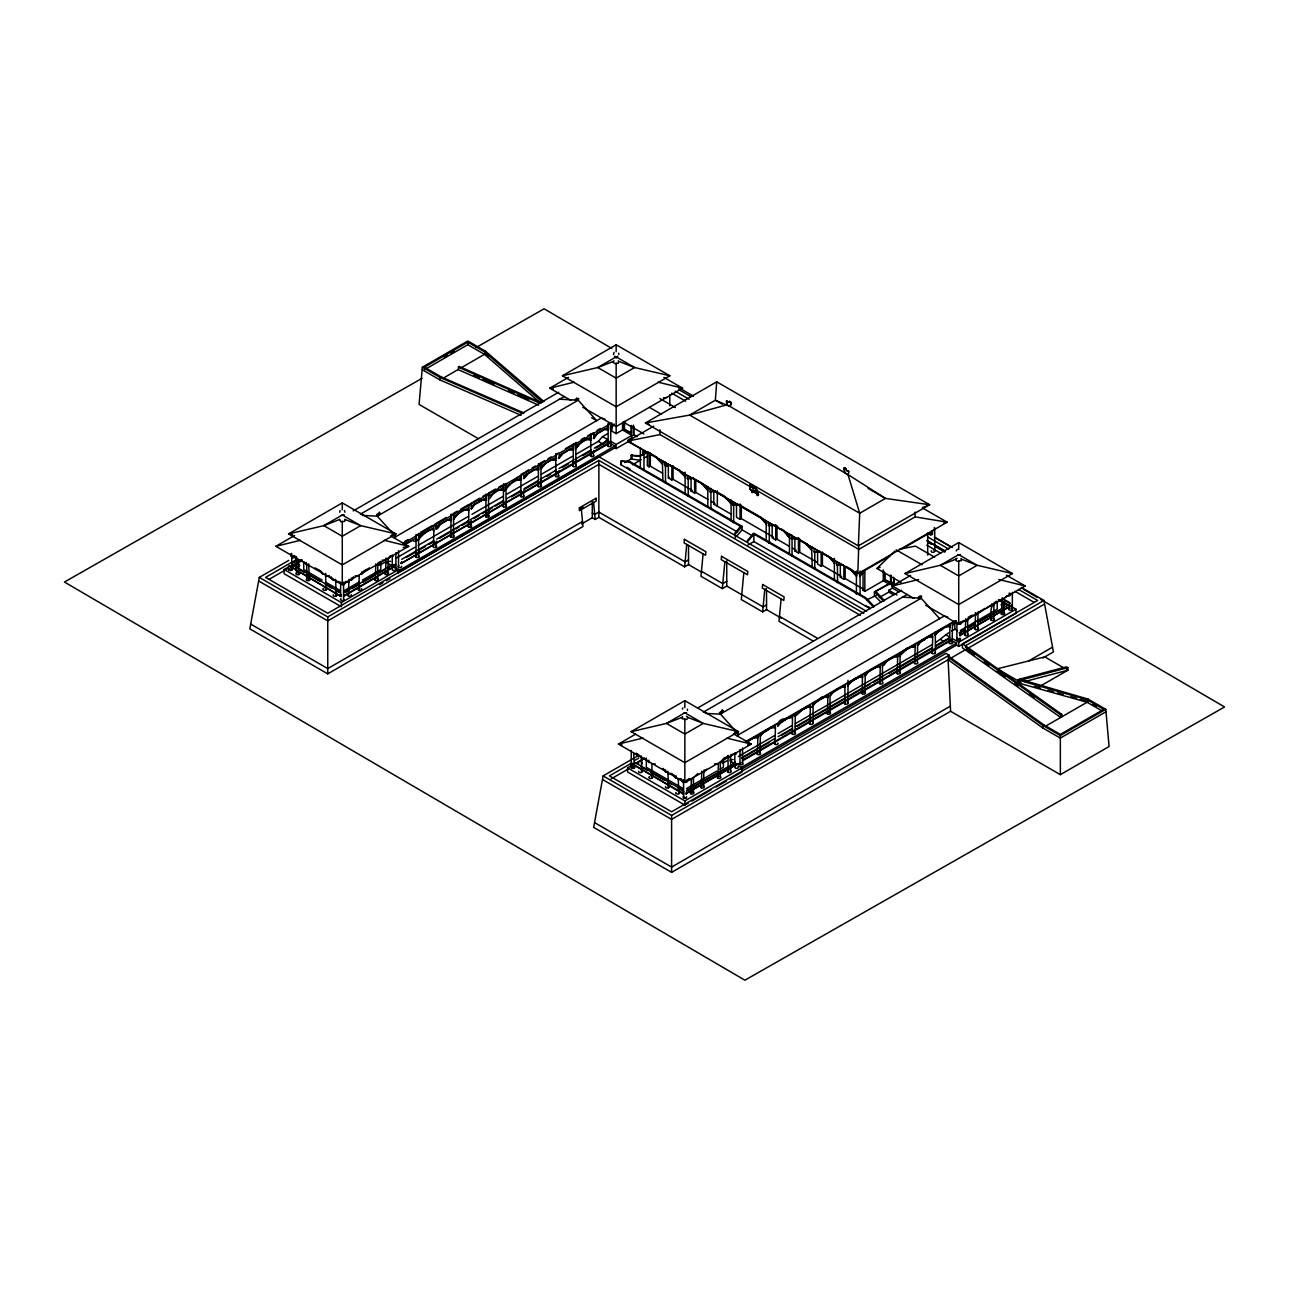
<?xml version="1.0" encoding="UTF-8"?>
<svg xmlns="http://www.w3.org/2000/svg" width="1289" height="1289" viewBox="0 0 1289 1289"><rect width="100%" height="100%" fill="white"/><g stroke="black" fill="none" stroke-linecap="round" stroke-linejoin="round"><path stroke-width="1.5" d="M848.661 471.178L848.114 471.194A1.982 1.144 60 0 1 845.89 469.148A1.708 0.983 60 0 0 844.198 467.939A1.708 0.983 60 0 0 844.005 469.776L845.342 473.16L847.904 474.642L849.032 471.967L848.194 471.178M575.474 399.848L576.441 398.253M344.969 519.209L344.501 521.449L340.731 521.658L339.603 519.209M618.382 360.775L618.382 363.321L614.611 363.53L613.226 362.241L613.951 360.775M686.409 716.33C689.325 716.829 687.021 720.841 684.846 719.085L682.155 718.779L682.638 716.668M960.933 558.556L961.417 560.651L958.726 560.973C956.567 562.713 954.247 558.701 957.179 558.201M653.7 426.16L627.936 441.031L857.813 573.75L858.796 544.586M858.361 545.892L859.715 513.248L848.001 474.594L885.43 498.408L929.627 504.74L858.361 545.892L645.451 422.969L716.716 381.818L929.627 504.74L922.376 507.624M757.723 494.573C757.868 491.302 758.415 496.797 757.207 493.719L752.889 491.899L753.485 490.916L757.868 493.413M757.497 495.492C757.561 491.415 756.498 497.441 758.528 494.734L755.902 487.484L749.811 484.632L749.747 485.647L756.111 488.467L752.099 487M716.716 381.818L715.363 400.218L689.647 415.074L645.451 422.969L649.076 424.274M581.597 523.946L592.296 517.775L595.212 519.451L598.869 517.34L684.636 566.854L686.747 544.441M703.101 553.883L700.99 576.296L722.323 588.622L726.738 586.076L742.255 595.035M722.323 588.622L724.869 561.73M743.834 572.687L741.304 599.578L762.637 611.888L766.536 609.633L781.263 618.14M762.637 611.888L764.764 589.476L766.536 588.686M781.118 598.918L778.991 621.33L813.295 641.132M543.99 401.588L485.486 351.204L467.778 340.989L422.357 367.22L419.054 404.424L478.283 438.614M749.811 484.632L755.902 487.484L755.032 488.08L755.596 492.253L757.433 493.961M751.358 484.857L754.065 492.237L752.067 492.43L752.373 491.109L749.94 488.998L750.005 485.099L751.455 484.986M377.306 514.295L377.323 516.212L395.852 536.627L392.468 534.677M719.488 712.865L719.568 712.608M339.652 512.249L340.151 510.476M722.791 710.884L721.534 713.462L722.839 710.626M288.784 560.377L259.298 577.391L249.824 628.855L327.76 673.857L582.982 526.508L581.387 509.574L580.066 508.994L583.127 507.222M637.894 755.837L603.139 775.897L593.649 827.377L671.601 872.363L950.589 711.286L1060.348 774.657L1109.072 746.524L1105.785 709.337L1088.077 699.105L1019.583 679.158L1018.036 679.947L1018.036 682.493L1019.663 683.347L1087.046 702.247L1102.063 710.916M868.077 488.386L885.43 498.408L859.715 513.248L689.647 415.074L727.077 404.794L726.819 400.831M378.612 513.054L379.369 512.12M722.291 710.11L721.421 711.383M578.745 398.365L578.181 400.218L377.258 516.18L362.402 515.374M614.789 356.344L616.416 357.746L617.544 356.344M659.549 459.947L656.6 457.853L662.417 464.249L662.627 460.898M766.278 521.094L709.997 488.692L710.223 491.834L715.878 491.254L712.575 491.383M766.278 524.124L761.09 518.178L766.746 523.656M781.311 529.038L784.518 530.891L783.809 531.294L788.981 537.32L785.758 532.357M809.718 546.955L806.543 544.425L811.699 550.435L811.893 547.084M856.46 573.251L836.561 561.746L836.77 564.904L843.087 564.695L836.674 564.775M856.46 576.28L851.288 570.254L856.943 575.732M752.067 492.43L752.293 490.98L749.94 488.998M614.74 356.409L615.916 357.746L617.592 356.409M376.581 514.746L377.323 516.212L379.852 512.893M705.325 713.365L720.197 714.17L921.136 598.225L921.667 596.485M489.063 493.091L487.709 493.993M614.031 352.364L613.532 354.604M682.348 709.095L682.928 707.887M956.229 550.967L957.324 549.243M379.884 513.231L378.483 515.407M918.735 596.855L918.477 598.128L919.863 598.966M919.879 596.694L921.345 596.114M296.518 558.572L294.134 555.704M303.705 561.746L306.798 564.501L306.798 578.922M340.715 582.064L340.473 595.051M662.433 464.185L662.917 479.637M685.345 474.014L628.21 441.66L616.158 448.62L614.821 447.847L397.721 573.202L397.721 571.333L614.821 445.994L614.821 447.847M685.345 477.043L679.335 470.984L685.635 476.833M811.716 550.371L812.183 565.823M667.879 771.193L667.879 773.593L671.843 773.497L675.855 778.202L675.968 775.624M834.628 560.199L768.389 522.399L768.598 525.558L774.915 525.348L778.105 527.201M834.628 563.229L829.262 557.541M722.307 404.23L715.363 400.218L729.574 406.325L731.105 404.375A1.708 0.983 60 0 0 730.895 402.297A1.708 0.983 60 0 0 729.203 401.556A1.982 1.144 60 0 1 726.98 401.04L726.787 401.153A1.982 1.144 60 0 0 729.01 401.669A1.708 0.983 60 0 1 730.702 402.41A1.708 0.983 60 0 1 730.911 404.488M731.105 404.375L729.574 406.325M721.228 711.721L720.019 712.221M861.825 572.896L864.838 570.431L864.838 591.377L863.05 590.346L863.05 571.108M860.198 576.135L864.838 570.431M613.58 425.241L611.002 428.319L610.712 425.692L610.712 444.85M740.531 526.379L734.633 533.501L735.423 537.69M735.423 533.968L742.093 526.379L742.093 529.876L736.535 536.385M753.098 533.63L865.096 598.289L873.491 606.99L874.264 606.539L865.886 597.838L753.888 533.179L747.201 540.768L747.991 541.219L753.888 534.081L753.888 541.557L870.123 608.666M348.981 579.341L348.981 581.758L345.935 581.403L343.567 584.255L343.567 598.676A1.821 1.047 0 0 1 343.567 600.158A1.821 1.047 0 0 1 341.005 600.158A1.821 1.047 0 0 1 341.005 598.676M344.099 584.562L346.483 581.71L348.981 581.758M350.882 580.034L353.444 576.94M353.992 577.246L351.285 580.421L351.285 578.004M361.194 574.072L363.772 570.979M365.593 569.754L361.613 574.459L361.742 571.978M380.352 561.408L377.774 564.501L377.774 578.922M378.322 564.808L380.883 561.73M388.053 572.993L388.053 558.572L390.422 555.72M388.343 558.782L390.954 556.026L393.338 556.139M422.47 534.371C408.033 552.61 428.802 524.027 433.845 530.601C434.232 527.942 432.508 524.236 436.085 523.898M436.085 528.925C446.767 514.053 432.669 539.978 436.375 523.189L446.365 517.405M457.402 514.214C446.88 528.281 459.947 508.849 464.668 510.009L468.922 510.363L468.922 504.386L460.544 509.236M471.387 508.929L474.948 504.08L486.34 497.892L471.387 506.529M471.097 508.704L474.948 504.08M509.864 483.907C492.14 506.061 521.239 469.019 521.288 477.703L506.013 486.13L506.013 500.567A1.821 1.047 0 0 1 506.303 501.84L505.642 503.097A1.821 1.047 0 0 1 503.822 503.097M523.479 478.461L527.684 474.03L523.833 478.654M540.977 468.358L545.166 463.927L541.316 468.568M558.379 458.32L562.568 453.873L558.717 458.513M579.696 443.593C569.222 457.627 582.193 438.292 586.93 439.42L591.168 439.775M593.359 438.115L597.21 433.491L602.881 430.22M686.086 782.052L688.487 779.184L691.548 779.523L688.487 779.184M686.376 782.262L689.019 779.491M693.45 792.236L693.45 777.815L697.832 773.481M703.762 786.274L703.762 771.853L706.871 769.082M722.92 759.189L720.342 762.282L720.342 776.703M720.873 762.589L724.74 757.964L728.591 755.741L728.72 758.061L724.192 757.658M733.522 753.807L735.906 753.92L733.522 753.807L730.621 756.353L730.621 770.774M960.547 624.214L963.092 621.169L965.767 621.217L965.767 618.801M970.23 616.4L967.668 619.493L967.668 633.914M968.2 619.8L972.051 615.175L968.2 617.399M981.042 610.777L977.948 613.564L977.948 627.985M996.445 601.27L993.883 604.364L993.883 618.784M993.062 618.511A1.821 1.047 0 0 1 994.173 620.057A1.821 1.047 0 0 1 991.322 620.267C990.79 611.727 989.404 605.83 996.993 601.576M1004.163 612.855L1004.195 598.305L1007.241 595.679L1009.899 595.727L1009.899 593.311M952.555 625.374L956.341 620.863M761.364 734.537L763.974 731.475L771.064 727.383L775.414 727.641L774.963 725.143M760.446 736.277C760.365 732.797 777.638 724.499 761.445 733.876M777.525 725.965C780.199 720.438 795.474 714.46 777.251 724.74M777.912 726.19L781.827 721.614M796.441 713.671C814.986 698.799 786.967 724.595 797.617 712.833M816.469 701.168C803.16 717.731 821.818 693.611 823.542 697.091L827.892 697.333L827.892 695.029L827.441 713.993M831.324 694.143L833.935 691.097L841.008 687.005L845.358 687.263L844.907 684.765M851.385 681.011C842.474 693.546 850.514 679.029 857.056 677.74M868.85 670.924L865.257 675.774L868.85 670.924L875.956 666.832L880.306 667.074L880.306 664.753L879.855 683.734A1.821 1.047 0 0 0 882.433 683.734A1.821 1.047 0 0 0 882.433 682.252L882.433 663.094C881.531 672.665 892.069 651.702 882.433 665.414M904.137 651.009C887.299 667.718 923.069 634.736 899.561 654.135M918.719 643.066L925.373 639.231L921.587 640.891L917.623 645.531L921.216 640.697L928.354 636.573L932.688 636.83L932.237 634.333M934.815 635.171L938.73 630.579L943.967 627.566M935.202 635.38L938.73 630.579M575.812 454.373L598.305 441.386L602.575 436.6L607.248 433.894M935.588 642.647L948.623 632.786M921.087 596.404L919.395 596.259M471.565 503.306L469.808 504.208M576.312 442.836L574.088 443.851M901.156 582.467L876.907 568.465L894.888 551.08M755.128 488.177L755.902 487.484L756.111 488.467M376.807 514.408L378.048 514.005M335.591 581.758L338.653 581.42L341.005 584.255L338.105 581.726L335.591 581.758L335.591 579.341M433.877 541.654L433.877 540.784M418.232 550.87A1.821 1.047 0 0 1 418.893 552.304L418.232 552.691A1.821 1.047 0 0 1 415.751 551.257L401.717 559.313M419.086 552.369A1.821 1.047 0 0 1 418.893 553.174L418.232 553.561A1.821 1.047 0 0 1 416.411 553.561M436.359 541.171A1.821 1.047 0 0 1 436.359 542.218L435.698 542.605A1.821 1.047 0 0 1 433.217 541.171M433.217 543.088A1.821 1.047 0 0 0 435.698 543.475L436.359 543.088A1.821 1.047 0 0 0 436.359 542.041M468.068 522.609A1.821 1.047 0 0 1 468.245 521.819L468.535 520.74L452.568 529.94M453.164 530.697A1.821 1.047 0 0 1 453.841 532.131L453.164 532.518A1.821 1.047 0 0 1 450.683 531.084M468.245 521.819L462.155 525.284M453.841 532.131L453.164 533.388A1.821 1.047 0 0 1 450.683 531.954M486.34 511.379L485.663 510.895A1.821 1.047 0 0 0 488.144 512.329L488.821 511.942A1.821 1.047 0 0 0 487.709 510.396M471.097 520.74A1.821 1.047 0 0 1 471.387 521.997L470.727 522.383A1.821 1.047 0 0 1 468.245 520.949M468.535 523.076A1.821 1.047 0 0 0 470.727 523.253L471.387 521.997M502.919 502.178A1.821 1.047 0 0 1 503.161 501.663L503.451 500.567L487.548 509.751M503.161 501.663L495.492 506.029M489.063 512.281A1.821 1.047 0 0 1 488.821 512.796L488.144 513.183A1.821 1.047 0 0 1 485.953 513.022M520.627 490.706L520.627 491.576L520.627 490.706A1.821 1.047 0 0 0 523.108 492.14L523.769 491.754A1.821 1.047 0 0 0 523.769 490.706M506.303 501.84L505.642 502.227A1.821 1.047 0 0 1 503.161 500.793M520.917 492.833A1.821 1.047 0 0 0 523.108 493.01L523.769 492.624A1.821 1.047 0 0 0 523.769 491.576M555.527 471.42L556.187 470.179L555.817 471.21M540.607 480.217A1.821 1.047 0 0 1 541.267 481.651A1.821 1.047 0 0 1 541.267 482.521L540.607 482.908A1.821 1.047 0 0 1 537.932 482.263M558.846 470.807A1.821 1.047 0 0 1 558.669 471.613L558.008 472A1.821 1.047 0 0 1 555.527 470.566M556.187 472.854A1.821 1.047 0 0 0 558.008 472.854L558.669 472.467A1.821 1.047 0 0 0 558.846 471.677M590.265 451.746A1.821 1.047 0 0 1 590.507 451.231L591.168 449.974M575.474 460.092A1.821 1.047 0 0 1 576.135 461.526L575.474 461.913A1.821 1.047 0 0 1 572.993 460.479M576.135 461.526L575.474 462.767A1.821 1.047 0 0 1 574.088 462.88M593.649 450.36A1.821 1.047 0 0 1 593.649 451.408L592.988 451.794A1.821 1.047 0 0 1 590.507 450.36M591.168 452.665A1.821 1.047 0 0 0 592.988 452.665L593.649 452.278A1.821 1.047 0 0 0 593.649 451.231M708.354 486.92L687.279 475.56L687.488 478.718L693.144 478.138L702.763 483.697L702.054 484.1L707.87 490.481L705.002 486.195M789.464 533.743L788.981 537.32M683.621 782.052L681.204 779.184L678.159 779.523L681.204 779.184M757.304 495.459L758.528 494.734M453.841 513.618L451.794 514.456M506.013 483.52L506.013 488.547M558.669 453.1L556.203 454.002L556.203 459.964L551.95 459.625L546.246 462.912M721.969 710.142L722.968 710.706M542.653 402.361L484.471 351.8L467.778 342.165L424.387 367.22L441.08 376.839L523.946 412.947M444.222 357.134L447.589 355.184M450.957 353.25L454.324 351.301M424.387 369.766L467.778 344.711L484.471 354.346L539.672 402.313M441.08 376.839L440.048 377.435L422.357 367.22M442.772 378.418L458.094 369.572L459.11 366.43L541.444 402.845M485.486 351.204L484.471 354.346M460.801 368.01L485.486 353.75L488.483 356.344M342.278 502.887L288.575 533.904L342.278 564.904L395.981 533.904L342.278 502.887L342.278 509.816M562.455 375.776L616.158 344.775L669.861 375.776L616.158 406.776L562.455 375.776L597.742 367.526L613.21 361.484M390.519 535.805L408.71 546.31L342.278 584.658L275.862 546.31L294.601 535.483M568.481 377.371L549.742 388.182L570.946 400.428M340.618 515.971L323.861 525.638L288.575 533.904L292.474 534.613M353.17 510.911L558.733 392.227M360.421 514.166L564.195 396.529M291.056 556.042L291.056 553.626M292.265 558.363L295.729 556.365M296.857 559.345L265.582 577.391L327.76 613.29L598.869 456.773L866.611 611.357M292.7 562.423L297.872 559.442M292.7 563.116L297.872 560.135M302.432 560.216L298.42 560.296L299.08 574.475M398.591 572.3L398.591 569.512L341.343 602.559L341.343 606.748L284.112 573.702L284.112 569.512L289.316 566.516A1.756 1.015 0 0 0 292.184 565.565M296.373 567.788L292.974 565.146L301.69 560.119M269.063 579.341L288.172 568.32M292.974 565.839L301.69 560.812M291.733 553.4L291.733 570.237L289.252 568.803A1.756 1.015 0 0 0 289.139 570.173L291.733 568.803M309.36 580.421L308.699 563.809M325.585 573.331L325.956 589.991M393.902 537.755L601.351 417.974L604.863 419.102M404.73 541.444L408.081 539.527M420.568 532.309L432.234 525.574M457.192 511.169L453.841 513.103L453.841 519.064M473.063 502.001L479.701 498.166M483.021 496.249L486.356 494.332L486.356 500.293L482.102 499.955L485.953 500.132M495.492 489.047L488.821 492.897C486.855 508.656 493.655 487.306 499.584 489.852L503.822 490.191L499.584 489.852M498.827 487.129L502.162 485.196M525.445 471.758L528.78 469.824M532.115 467.907L535.467 465.974M541.267 468.584L541.267 462.622L544.586 460.705M547.906 458.787L551.225 456.87M565.339 448.717L572.01 444.882M581.162 439.597L584.497 437.664M587.832 435.73L591.603 433.732M596.968 430.462L600.271 428.56M335.72 581.822L336.252 595.937M402.845 543.604L611.888 422.905M420.182 535.016L423.517 533.082M478.461 501.373L481.78 499.439M410.74 541.154L404.939 544.49L416.041 538.093M437.358 525.783L447.122 520.144L451.376 520.498L451.376 514.52M523.479 476.06L534.548 469.663L538.802 470.018L538.802 464.056M559.668 455.162L569.416 449.539L573.669 449.877L573.669 443.915M436.375 526.75L450.973 517.92M523.833 476.253L538.399 467.44M558.717 456.097L573.283 447.299M593.649 435.94L608.15 427.175M611.018 425.918L614.305 424.017M355.265 575.716L359.293 575.796L358.632 589.991M386.023 557.96L385.492 574.475A1.821 1.047 0 0 0 388.343 574.266A1.821 1.047 0 0 0 387.248 572.719M366.318 569.69L369.476 567.869M412.528 540.51C420.053 544.216 413.543 535.144 417.797 534.355M471.387 508.929L471.387 502.968M586.93 439.42L591.184 439.775L591.184 433.797M375.872 563.809L375.212 580.421A1.821 1.047 0 0 0 378.064 580.195A1.821 1.047 0 0 0 376.968 578.664M379.546 565.372L385.475 561.94M395.804 558.298L414.849 547.309M418.297 545.311L468.503 516.325M471.967 514.327L503.113 496.346M506.577 494.348L537.739 476.366M541.203 474.352L572.348 456.37M343.954 590.797L359.035 582.096M362.386 580.163L380.819 569.512L380.819 562.101M611.937 425.579L611.937 431.203L616.158 433.636L622.523 429.962L631.884 435.36L631.884 437.696L628.21 439.807L628.21 441.66M624.118 421.6L624.118 429.285L631.578 433.12L631.578 425.434M344.034 592.553L392.791 564.405M417.62 550.129L433.507 540.961M436.681 539.124L450.973 530.875M470.276 519.725L485.953 510.67M506.625 498.746L520.917 490.497M524.091 488.66L538.399 480.394M540.139 479.379L555.817 470.34M558.991 468.503L573.283 460.254M574.878 459.335L590.797 450.151M594.261 448.137L608.15 440.129A1.821 1.047 0 0 0 608.15 441.611A1.821 1.047 0 0 0 610.712 441.611L401.088 563.502L610.712 442.481A1.821 1.047 0 0 1 607.86 442.256M345.774 592.247L349.255 590.233M352.735 588.219L359.695 584.207M363.192 582.193L373.633 576.151M378.869 573.138L384.09 570.125M387.57 568.111L392.791 565.098M406.486 557.412L414.446 552.82M419.215 550.065L425.563 546.407M428.738 544.57L431.928 542.733M439.855 538.158L450.973 531.729M455.758 528.973L458.948 527.12M473.756 518.581L478.992 515.568M482.473 513.554L485.953 511.54M489.143 509.703L492.317 507.866M511.395 496.861L519.322 492.269M524.091 489.514L536.82 482.167M547.116 476.237L550.596 474.223M562.165 467.536L568.513 463.879M582.837 455.613L590.797 451.005M596.001 448.008L606.41 441.998M343.567 595.002A1.821 1.047 0 0 1 343.567 596.485L395.369 565.887L343.567 595.792A1.821 1.047 0 0 0 343.567 594.31M624.118 429.285L631.578 433.12M610.293 441.064L616.158 444.447L631.884 435.36M633.479 425.096L633.479 434.699L637.265 436.407M379.514 584.707L382.978 582.709M386.458 580.711L389.923 578.697M259.298 577.391L327.76 616.915L598.869 460.399L863.791 613.338M737.05 531.825L620.927 464.781L620.927 461.172L630.112 461.72L742.093 526.379M640.198 460.302L631.03 458.965L631.03 455.355L640.44 455.758M847.904 474.642L727.077 404.794L726.255 401.072M620.927 464.781L621.717 460.721M624.827 462.542L631.948 458.433L631.948 454.824M642.744 452.874L648.399 452.294L642.744 452.874L643.066 449.603M620.927 461.172L630.112 461.72M631.03 455.355L639.425 456.338L646.933 452.004M647.094 452.81L639.425 456.338M632.448 464.781L641.213 459.722M644.468 457.837L647.706 455.968M629.322 469.631L630.112 469.18L626.744 467.246M647.384 452.503L647.384 465.828L649.157 466.86L650.333 466.167L662.53 473.224M664.77 465.603L670.425 465.023L669.716 465.426C666.59 467.504 661.966 464.588 665.478 462.171L665.478 483.101M582.515 521.513L327.76 668.588L250.759 624.134M668.33 464.459L668.33 477.929L669.507 477.252M668.33 477.929L671.875 479.975L673.051 479.299L692.225 490.368L691.049 491.045L691.049 477.575M687.488 478.718L693.144 478.138M691.049 491.045L694.61 493.091L695.786 492.414L707.983 499.455M710.223 491.834L710.932 491.431L710.932 509.348A1.821 1.047 0 0 0 710.932 507.866M731.089 520.982L731.089 503.064L724.772 497.216L732.942 504.966L737.888 504.789M713.784 490.69L713.784 504.16L714.96 503.483L711.464 501.469M730.38 500.454L731.089 500.035L730.38 503.483M732.942 504.966L733.65 504.547L733.65 522.464M736.502 503.806L736.502 517.276L740.047 519.338L741.32 518.597L773.432 537.142M844.005 469.776L844.198 469.663A1.708 0.983 60 0 1 844.392 467.826A1.708 0.983 60 0 1 846.083 469.035A1.982 1.144 60 0 0 848.307 471.081L848.114 471.194M688.535 559.877L685.104 561.859L598.869 512.071L594.728 514.456L592.296 513.038M684.636 566.854L688.535 564.598L701.619 572.155M768.389 525.429L769.307 525.139L769.307 543.056M747.991 544.957L753.888 541.557M772.159 524.397L772.159 537.867L775.704 539.914L776.977 539.189L789.174 546.23M788.755 537.191L789.464 536.772L789.464 552.691M792.042 554.689A1.821 1.047 0 0 1 792.042 556.171L792.042 535.225L791.22 535.499L791.333 538.673L797.633 538.464L807.236 544.006M797.633 538.464L791.333 538.673M726.738 581.339L722.791 583.611L701.458 571.301M794.894 537.529L794.894 550.983L796.151 550.258L792.671 548.244M794.894 550.983L798.439 553.045L799.696 552.304L817.129 562.375M814.052 551.789L820.352 551.579L814.052 551.789L814.374 548.518M817.613 550.645L817.613 564.115L821.157 566.161L822.414 565.436L841.604 576.505L840.331 577.23L840.331 563.76M834.209 563.422L834.918 563.019L829.971 557.138L821.963 552.514M857.813 573.75L947.141 522.19L915.109 516.873L858.796 549.372L755.902 489.965M766.536 604.912L763.12 606.893L741.771 594.567M836.77 564.904L837.479 564.501L837.479 582.402M840.331 577.23L843.876 579.277L845.149 578.552L864.323 589.621L863.05 590.346M860.005 576.247L860.005 573.234L889.764 556.042M902.671 548.582L932.527 531.358L932.318 534.5L927.693 534.145L927.693 555.076M884.431 571.897L884.431 579.583L891.07 582.821L891.07 575.136M864.838 591.377L883.271 580.727L889.974 584.594M631.143 731.669L684.846 700.668L738.549 731.669L684.846 762.685L631.143 731.669L666.429 723.419L681.897 717.377M905.023 573.557L958.726 542.556L1012.429 573.557L958.726 604.557L905.023 573.557L940.309 565.291L955.761 559.249M880.79 601.947L874.409 595.518L874.409 592.005L891.65 582.048L892.439 588.122L899.045 591.925M884.431 579.583L891.07 582.821M874.409 592.005L892.439 582.499M866.643 599.997L876.198 595.389M635.461 734.247L618.43 744.091L684.846 782.423L751.278 744.091L733.441 733.795M910.582 575.426L892.31 585.963L918.654 579.518M879.34 597.532L888.766 592.086L888.766 590.233L892.439 588.122M865.096 605.749L869.237 607.248M683.17 713.752L666.429 723.419L684.846 734.053L703.278 723.419L738.549 731.669L734.666 732.394M957.05 555.623L940.309 565.291L958.726 575.941L977.159 565.291L1012.429 573.557M697.832 707.887L901.656 590.217M703.343 712.156L907.118 594.519M633.06 767.293L634.333 768.035L633.672 753.839L636.702 753.501L639.086 756.353M633.801 753.92L636.702 753.501M635.219 760.188L638.683 758.19M632.013 762.862L609.423 775.897L671.601 811.796L945.981 653.378L949.123 655.199L949.123 659.146L671.601 819.385L603.123 779.861M641.116 758.141L640.987 755.66M688.326 803.063L684.846 805.061L627.614 772.014L627.614 767.841L632.818 764.828M644.339 758.593L635.622 763.62L644.339 757.9M611.163 778.862L628.533 768.824M632.142 766.391A1.821 1.047 0 0 0 631.771 768.035L634.333 766.552M651.944 763.781L651.944 778.202M662.514 768.695L665.978 771.885L663.045 768.373M668.008 773.674L668.556 787.788M736.825 735.745L944.289 615.965L947.786 617.093M675.726 778.121L673.664 774.721M678.288 779.603L678.82 793.718M745.767 741.594L954.811 620.895M746.46 741.594L752.164 738.291M778.83 722.903C779.136 716.297 795.571 720.068 792.429 715.057L792.429 734.214M809.991 704.922L810.443 707.419L806.092 707.162L799.293 711.528M858.474 676.918L862.373 674.679L862.824 677.176L858.474 676.918L862.373 676.983M887.75 660.016L893.374 656.778L897.643 657.068L897.708 654.715L897.257 673.68A1.821 1.047 0 0 0 900.125 673.47A1.821 1.047 0 0 0 899.013 671.923M901.14 652.282L910.84 646.691L915.19 646.949L915.19 644.629L914.739 663.593M770.161 728.317L773.481 726.4M806.833 707.145L803.53 709.047L807.285 707.403M815.115 702.36L818.434 700.459M824.283 697.075L820.964 698.992L826.394 696.382M832.581 692.274L835.9 690.356M860.907 675.935L855.912 678.804L861.358 676.193M894.131 656.746L890.812 658.663L894.582 657.003M937.312 631.819L942.71 629.225L936.12 633.028M746.847 741.819L757.948 735.407L757.948 737.727L753.598 737.469L757.497 737.534M760.381 736.325L760.381 734.005L775.414 725.32M777.912 723.87L792.88 715.234M795.007 715.894L795.313 713.832L810.443 705.099M827.892 695.029L812.876 703.697L812.94 705.969M833.935 691.097L830.325 695.931L830.325 693.611L845.358 684.942M847.791 685.861L847.791 683.541L862.824 674.856M864.935 675.5L865.257 673.454L880.306 664.753M882.756 663.352L897.708 654.715M900.157 655.618L900.157 653.297L915.19 644.629M917.301 645.273L917.623 643.211L932.688 634.51M935.202 633.076L950.057 624.488L950.057 626.808L946.094 626.776M952.49 625.407L952.49 623.086L955.81 621.169M747.201 742.093L750.166 739.87M756.466 736.744L751.036 739.354M773.932 726.658L768.502 729.268M789.77 717.522L785.984 719.181M815.566 702.618L820.078 699.492M831.373 693.498L837.56 689.406M843.86 686.28L838.43 688.906M847.195 684.362L855.042 679.319M866.337 673.309L872.54 669.217M877.164 667.058L873.41 668.717M885.43 662.288L889.942 659.162M913.724 645.95L908.278 648.576M931.174 635.88L925.792 638.474M806.092 707.162L810.443 707.419M823.542 697.091L827.892 697.333M960.418 622.893L964.881 620.315M973.936 615.095L970.327 616.754M978.802 612.275L984.941 608.311M986.633 607.764L991.096 605.186M925.695 605.234L958.726 624.311L1025.142 585.963L1006.419 575.152M686.505 782.439L686.505 780.038M701.861 771.16L701.2 787.756M714.46 763.894L718.44 764.006L717.78 778.185M976.031 615.272L976.031 612.871M722.468 763.346L726.915 760.784M951.749 630.982L954.859 629.193L957.437 630.675M738.323 756.53L774.657 735.552M778.121 733.554L791.962 725.562M795.426 723.564L932.124 644.645M686.521 788.578L716.684 771.16M720.035 769.227L723.387 767.293L723.387 759.882M960.402 630.45L997.251 609.181L997.251 601.754M741.707 757.658L774.625 738.661M778.089 736.663L791.945 728.656M795.41 726.658L932.237 647.658A1.821 1.047 0 0 0 932.237 649.14A1.821 1.047 0 0 0 934.815 649.14L934.815 649.833A1.821 1.047 0 0 1 931.963 649.608M935.717 645.644L949.606 637.636M743.447 757.352L757.304 749.344M760.768 747.346L769.42 742.351M781.553 735.342L791.945 729.348M797.134 726.352L810.99 718.344M814.455 716.346L845.632 698.348M849.097 696.35L862.953 688.342M866.417 686.344L869.882 684.346M873.346 682.348L880.274 678.352M888.943 673.341L895.871 669.345M899.335 667.348L914.916 658.341M918.38 656.343L932.237 648.351A1.821 1.047 0 0 0 931.705 649.092M935.717 646.337L949.606 638.329M959.193 632.754L964.414 629.741M967.894 627.727L974.871 623.715M978.351 621.701L1007.95 605.298L999.249 600.271M686.602 790.383L735.358 762.879A1.821 1.047 0 0 0 734.827 763.62M960.933 632.448L964.414 630.434M967.894 628.42L974.871 624.408M978.351 622.394L1002.729 608.311M686.602 791.075L702.279 782.004M705.76 779.99L728.398 766.907M731.878 764.893L735.358 762.879M952.168 639.118L742.545 760.139A1.821 1.047 0 0 0 741.739 758.383M946.319 642.857L949.477 641.036M686.086 793.541L737.936 763.668L686.086 793.541A1.756 1.015 0 0 0 686.376 792.316M952.168 639.811L742.545 760.832A1.821 1.047 0 0 0 743.012 759.817M960.015 635.251L1011.817 605.347L960.015 635.251A1.821 1.047 0 0 0 959.644 633.592M683.605 797.923L686.086 797.923M741.111 767.583L956.47 643.243L956.47 645.096L741.111 769.436M952.587 638.683L958.726 642.228L1015.974 609.181L1015.974 613.355L958.726 646.401L956.47 645.096M627.614 767.841L684.846 800.888L742.093 767.841L742.093 772.014L729.961 779.023M1042.962 657.97L1053.419 651.928L1043.945 600.465L965.542 645.725L965.542 647.126L1060.686 714.928L1060.686 717.474L962.4 647.868L962.4 643.904L1037.645 600.465L1018.487 589.395M691.79 801.065L710.867 790.044M716.072 787.031L726.48 781.021M603.139 775.897L671.601 815.421L949.123 655.199M950.589 711.286L948.108 659.742L949.123 656.6L1043.671 724.756L1060.348 734.376L1103.738 709.337L1087.046 699.701L1018.036 679.947M965.542 647.126L966.557 646.546L1061.701 714.332L1061.701 716.877M950.766 658.212L1043.945 604.412M950.347 706.163L671.601 867.094L594.6 822.64M1028.67 660.951L1052.485 647.191M1021.049 682.558L1019.663 683.347L1019.663 680.801L1021.049 680.012L1067.856 667.67L1067.856 670.216L1039.224 686.747M1043.671 724.756L1042.64 727.882L1060.348 738.098L1105.785 711.882M1060.686 714.928L1061.701 714.332M1088.077 699.105L1087.046 702.247M1045.363 726.319L1088.077 701.651M948.108 657.197L1042.64 725.336L1060.348 735.552L1105.785 709.337M422.002 378.354L64.45 582.032L744.897 980.204L1224.55 706.968L1040.545 599.304M476.076 347.547L544.103 308.796L611.792 348.417M418.232 534.178L419.086 533.34L418.603 539.011M1018.036 682.493L1019.583 681.704L997.267 668.814L1044.799 656.907L1064.795 668.443M577.746 398.736L576.924 398.688M538.125 481.474L538.125 480.604A1.821 1.047 0 0 0 540.607 482.038L541.267 482.521M643.437 452.471L642.518 452.761M665.478 465.2L664.657 465.474M710.932 488.402L709.997 488.692M710.932 491.431L709.997 491.721M792.042 538.254L791.22 538.528M339.329 519.596L323.861 525.638L342.278 536.272L360.711 525.638L395.981 533.904L392.098 534.613M876.907 568.465L880.097 567.369M609.906 423.437L608.537 423.775L608.537 429.753L604.283 429.398L608.15 429.575M592.07 433.62C597.903 428.625 589.154 447.154 597.21 433.491M577.601 398.8L576.618 398.269M943.596 523.27L947.141 522.19L922.763 508.108M1024.787 681.559L1067.856 670.216L1066.454 669.394M1019.583 679.158L1066.454 666.848L1067.856 667.67M539.221 463.976L541.267 462.622M504.724 484.052L503.838 484.229L503.838 490.207M574.217 382.188L549.742 388.182L553.4 388.94M275.862 546.31L300.337 540.317M642.905 738.098L618.43 744.091L622.088 744.849M733.28 501.695L733.28 504.724M813.939 551.66L814.761 551.386L814.761 569.287M678.916 388.94L682.574 388.182L663.851 377.371M403.215 547.454L408.71 546.31L384.235 540.317M747.62 744.849L751.278 744.091L726.803 738.098M750.665 486.936L659.968 434.586L627.936 441.031L631.481 441.998M899.432 549.211L915.432 546.117L934.477 557.106M750.101 485.228L751.503 485.115M387.183 561.73L390.615 561.295M396.013 564.421L390.873 565.065L386.829 562.729M751.97 492.301L754.065 492.237M729.977 759.801L733.135 759.527M687.279 478.59L688.197 478.316L688.197 496.217M651.412 764.087L655.263 763.91M291.185 556.107L293.602 556.026L295.987 558.878M325.424 575.877L329.307 575.716M663.481 397.769L666.671 397.624M551.95 459.625L556.187 459.964M520.917 479.943L517.05 479.766L521.304 480.12L521.304 474.143L523.962 472.789M382.156 560.183L385.492 560.054M998.266 600.029L1002.133 600.223L1002.246 597.742M724.724 757.964L728.059 757.835M559.555 399.203L576.28 400.106M902.493 597.178L919.218 598.096M932.446 534.371L931.641 531.068L932.446 531.342M927.017 533.743L930.094 533.984M669.861 375.776L634.591 367.526L619.123 361.484M1001.972 600.078L1001.585 614.337M965.767 621.217L963.092 621.169M658.115 382.188L682.574 388.182L616.158 426.53L582.773 407.26M998.798 579.518L1025.142 585.963M1034.455 686.376L1040.191 688.004M1047.86 690.195L1053.596 691.822M1057.431 692.918L1063.183 694.562M1070.837 696.737L1076.589 698.38M1080.408 699.476L1086.16 701.103M961.691 559.249L977.159 565.291L960.402 555.623M345.243 519.596L360.711 525.638L343.954 515.971M687.81 717.377L703.278 723.419L686.521 713.752M522.931 413.543L440.048 377.435L440.048 379.981L521.078 415.284M1009.239 595.486L1009.239 593.085M458.094 367.027L540.429 403.441M473.74 375.453L479.234 377.886M482.892 379.498L493.88 384.364M508.511 390.825L514.005 393.258M517.662 394.869L528.635 399.735M458.094 369.572L538.609 405.165M991.322 605.846L991.982 603.671M590.797 437.197L575.845 445.817L575.845 460.254M949.977 624.472L949.606 643.469M555.817 457.386L540.977 465.957L540.977 480.394M503.451 487.629L488.531 496.233M468.535 507.785L453.551 516.438L453.551 530.875M844.907 687.069L844.907 703.923A1.821 1.047 0 0 0 847.469 703.923A1.821 1.047 0 0 0 847.469 702.424M433.507 528.007L418.603 536.611L418.603 551.031M433.507 543.297L433.877 530.569M757.868 735.391L757.497 754.387M678.61 389.536L690.791 396.577M927.387 533.163L930.867 535.177M934.348 537.191L951.733 547.229M1021.323 587.397L1043.945 600.465M675.21 391.212L689.148 399.252M927.871 537.078L948.785 549.146M671.73 393.145L685.667 401.201M927.871 541.026L945.304 551.096M1014.991 591.329L1034.165 602.398M926.694 540.703L944.031 550.725M927.629 542.17L931.109 544.167M934.573 546.165L944.966 552.175M926.839 545.215L940.712 553.223M659.887 398.575L675.468 407.566M1003.116 598.853L1010.077 602.865M1004.856 600.545L1008.336 602.543M999.249 599.578L1007.95 604.605M1010.769 606.168L1015.974 609.181M994.415 604.67L994.286 602.334M649.366 407.356L661.45 414.333M896.177 549.839L922.07 564.791M977.948 613.564L978.351 611.534M623.086 421.922L643.872 433.926M965.638 621.282L965.09 635.396M921.136 598.225L939.649 618.639M633.479 434.699L636.863 436.633M913.885 598.418L891.65 585.56L891.65 582.048M1092.895 704.438L1096.117 706.308M591.651 417.733L596.726 420.649L578.149 400.202L575.426 399.993M888.766 590.233L897.015 595.002M649.882 453.164L657.309 457.45M672.02 465.941L680.028 470.566M717.474 492.189L725.481 496.813M738.597 504.386L761.799 517.775M846.051 566.419L851.997 569.851M888.766 592.086L893.712 594.954M957.437 638.345L960.015 639.827M962.4 643.904L965.542 645.725M602.575 436.6L607.361 439.356L603.091 444.141L598.305 441.386M945.498 634.591L949.671 636.992M610.341 443.416L614.821 445.994M952.41 640.907L956.47 643.243M713.784 504.16L731.266 514.263M940.777 639.65L943.548 641.245M629.322 462.171L741.304 526.83M928.354 636.573L932.688 636.83L932.237 653.491M742.093 529.876L752.196 535.725M860.295 615.288L598.869 464.346L327.76 620.879L259.282 581.355M914.739 646.756L910.84 646.691M573.283 449.716L569.416 449.539M422.357 369.766L440.048 379.981M779.474 616.335L817.403 638.248M488.531 498.65L488.531 510.67M830.019 695.673L830.019 712.511M810.378 707.452L809.991 724.08M464.668 510.009L468.874 510.38L468.535 526.943A1.821 1.047 0 0 0 471.097 526.943L471.097 523.076M771.064 727.383L775.414 727.641L774.963 744.301M735.407 732.668L738.774 734.617L719.471 712.978M730.621 756.353L731.024 754.323M395.514 567.74L398.591 569.512M730.106 760.913L733.489 762.879M738.661 765.843L742.093 767.841M348.852 581.822L348.32 595.937M691.42 779.603L690.872 793.718M648.85 760.204L648.979 762.685L645.918 759.108M315.096 567.869L318.27 569.69M322.991 574.475L318.995 569.77M333.287 580.421L330.58 577.246M665.446 772.192L665.575 769.855M322.186 580.163L303.753 569.512L303.753 562.101M325.537 582.096L340.618 590.797M683.17 788.578L646.321 767.293L646.321 758.029M292.974 565.146L340.586 592.586M299.773 569.754L304.881 572.687M308.28 574.652L320.171 581.516M325.279 584.449L332.079 588.38M335.478 590.33L338.878 592.296M683.154 793.251A1.756 1.015 0 0 0 683.605 794.233L631.771 763.668L683.605 793.541A1.756 1.015 0 0 1 683.976 791.945M284.112 569.512L341.343 602.559M635.622 762.927L683.154 790.415M640.714 766.552L647.513 770.484M650.897 772.449L664.48 780.296M667.879 782.262L671.279 784.228M678.062 788.159L683.154 791.108M289.252 565.855L341.005 596.485L289.252 565.855A1.756 1.015 0 0 0 292.007 564.63M679.496 388.037L693.385 396.158M934.67 537.352L952.023 547.503M1023.192 589.154L1037.081 597.274M966.557 649.092L974.613 654.844M984.297 661.724L989.13 665.172M997.187 670.924L1005.259 676.661M1014.926 683.557L1018.149 685.861M1029.444 693.901L1034.277 697.349M948.108 659.742L1042.64 727.882M865.257 673.454L864.935 692.354M795.313 713.832L795.007 732.732M760.381 734.005L760.059 752.889M875.199 592.457L883.577 601.157L884.496 600.626L876.198 591.877M680.673 779.491L683.073 782.375L683.202 780.038M636.154 753.807L638.683 756.74L638.683 754.323M331.128 576.94L333.69 580.034M320.816 570.995L323.394 574.088M952.49 623.086L952.168 641.986M917.623 643.211L917.301 662.111A1.821 1.047 0 0 1 917.414 663.529A1.821 1.047 0 0 1 914.981 663.722A1.821 1.047 0 0 1 914.449 662.337M900.157 653.297L899.835 672.197M343.857 582.064L343.986 584.642M344.421 510.476L344.92 512.249M755.708 487.451L758.335 494.702M687.359 709.095L687.488 710.513M618.672 353.186L618.801 354.604M595.212 519.451L593.617 502.517L592.296 501.937L592.296 517.775M1060.348 735.552L1060.348 774.657M1012.348 592.36L1012.348 609.181M975.37 612.629L975.37 629.467M960.418 621.894L960.418 624.295M958.726 542.556L958.726 549.468M958.726 560.973L958.726 624.311M958.726 642.228L958.726 646.401M956.905 622.265L956.905 639.086M954.859 621.701L954.859 629.193M935.347 631.771L935.347 652.75M934.734 527.942L934.734 551.273M934.316 527.523L934.316 530.327M915.109 512.087L915.109 516.873M894.195 578.858L893.68 584.916L893.68 577.23M890.554 575.442L890.554 583.111M884.947 573.524L884.947 579.277M883.271 569.883L883.271 580.727M862.373 674.679L862.373 693.836M860.053 571.059L860.053 594.39M856.412 571.075L856.412 594.39M848.001 680.286L848.001 703.182M845.149 566.999L845.149 578.552M843.876 565.807L843.876 579.277M834.386 558.363L834.386 579.728M822.414 551.966L822.414 565.436M821.157 552.691L821.157 566.161M813.085 702.36L813.085 723.338M799.696 538.834L799.696 552.304M798.439 537.642L798.439 553.045M776.977 525.719L776.977 539.189M775.704 524.526L775.704 539.914M766.536 590.475L766.536 609.633M766.214 520.933L766.214 540.365M742.545 747.958L742.545 763.007M741.32 505.127L741.32 518.597M740.047 503.935L740.047 519.338M739.983 749.521L739.983 764.49A1.821 1.047 0 0 0 742.835 764.28A1.821 1.047 0 0 0 741.739 762.734M734.827 752.905L734.827 762.927M728.059 755.418L728.059 772.256M726.738 560.892L726.738 586.076M717.328 490.819L717.328 506.206M707.822 487.226L707.822 506.658M704.181 769.823L704.181 772.24M695.786 480.861L695.786 492.414M694.61 479.621L694.61 493.091M688.535 545.44L688.535 564.598M685.104 472.177L685.104 493.542M684.846 700.668L684.846 707.597M684.846 719.085L684.846 782.423M684.846 800.888L684.846 805.061M683.605 779.652L683.605 796.489M673.051 465.828L673.051 479.299M671.875 466.505L671.875 479.975M671.601 815.421L671.601 872.363M669.781 394.579L669.781 405.793M659.968 429.801L659.968 434.586M650.333 452.697L650.333 466.167M649.157 453.39L649.157 466.86M643.968 452.23L643.968 469.647M641.648 756.917L641.648 772.256M640.343 448.25L640.343 467.698M633.882 426.772L633.882 434.457M631.159 425.676L631.159 433.362M631.239 750.488L631.239 767.293M624.521 421.374L624.521 429.044M622.523 422.84L622.523 429.962M616.158 344.775L616.158 351.688M616.158 363.192L616.158 433.636M616.158 444.447L616.158 448.62M608.15 423.614L608.15 446.332M598.869 460.399L598.869 517.34M593.649 451.408L593.649 452.278M593.359 452.503L593.359 456.354M592.988 451.794L592.988 452.665M590.797 438.147L590.797 451.633M590.797 452.503L590.797 456.354M576.151 442.481L576.151 448.459M575.845 461.124L575.845 466.457M575.474 461.913L575.474 462.767M573.283 443.738L573.283 461.736M573.283 462.606L573.283 466.457M558.669 471.613L558.669 472.467M558.379 472.692L558.379 476.543A1.821 1.047 0 0 1 555.607 476.414A1.821 1.047 0 0 1 556.187 474.9M558.008 472L558.008 472.854M555.817 453.825L555.817 472.692M540.977 481.264L540.977 486.598M540.607 482.038L540.607 482.908M538.399 463.879L538.399 486.598M523.769 491.754L523.769 492.624M523.479 492.833L523.479 496.7M523.108 492.14L523.108 493.01M520.917 477.542L520.917 496.7M506.013 501.437L506.013 506.786A1.821 1.047 0 0 1 503.451 506.786L503.451 484.068M505.642 502.227L505.642 503.097M488.821 511.942L488.821 512.796M488.531 511.54L488.531 516.873M488.144 512.329L488.144 513.183M485.953 494.154L485.953 516.873M470.727 522.383L470.727 523.253M467.778 342.165L467.778 344.711M453.551 537.078L453.551 531.729A1.821 1.047 0 0 1 453.841 533.002M453.164 532.518L453.164 533.388M450.973 514.359L450.973 537.078M436.359 542.218L436.359 543.088M436.085 543.297L436.085 547.164M435.698 542.605L435.698 543.475M418.893 552.304L418.893 553.174M418.603 551.901L418.603 557.251M418.232 552.691L418.232 553.561M416.041 534.532L416.041 557.251M398.527 550.612L398.527 567.353M395.9 552.707L395.9 569.512M392.259 555.124L392.259 565.146M378.193 562.471L378.193 564.888M342.278 521.304L342.278 584.658M327.76 616.915L327.76 673.857M306.379 562.471L306.379 564.888M296.518 557.025L296.518 572.993M1003.374 603.768A1.821 1.047 0 0 1 1003.374 605.782M1002.004 605.685A1.821 1.047 0 0 1 1002.004 603.864M1003.341 612.581A1.821 1.047 0 0 1 1004.357 614.192A1.821 1.047 0 0 1 1001.392 614.192A1.821 1.047 0 0 1 1002.407 612.581M991.322 620.267A1.821 1.047 0 0 1 991.692 618.623M977.561 627.824A1.821 1.047 0 0 1 978.222 629.258A1.821 1.047 0 0 1 975.741 629.644A1.821 1.047 0 0 1 975.08 628.21M967.282 633.753A1.821 1.047 0 0 1 967.958 635.187A1.821 1.047 0 0 1 965.477 635.574A1.821 1.047 0 0 1 964.8 634.14M951.798 641.809A1.821 1.047 0 0 1 952.458 643.243A1.821 1.047 0 0 1 949.977 643.63A1.821 1.047 0 0 1 949.316 642.196M897.257 673.68A1.821 1.047 0 0 1 897.643 672.036M879.855 683.734A1.821 1.047 0 0 1 879.855 682.252M864.129 692.08A1.821 1.047 0 0 1 865.145 693.691A1.821 1.047 0 0 1 862.164 693.691A1.821 1.047 0 0 1 863.179 692.08M844.907 703.923A1.821 1.047 0 0 1 844.907 702.424M829.633 712.35A1.821 1.047 0 0 1 830.019 713.993A1.821 1.047 0 0 1 827.151 713.784A1.821 1.047 0 0 1 828.263 712.237M812.843 722.807A1.821 1.047 0 0 1 812.312 724.192A1.821 1.047 0 0 1 809.879 723.999A1.821 1.047 0 0 1 809.991 722.597M777.815 743.028A1.821 1.047 0 0 1 777.154 744.462A1.821 1.047 0 0 1 774.673 744.075A1.821 1.047 0 0 1 775.334 742.641M794.62 732.555A1.821 1.047 0 0 1 795.2 734.069A1.821 1.047 0 0 1 792.542 734.263A1.821 1.047 0 0 1 792.429 732.732M759.688 752.728A1.821 1.047 0 0 1 760.349 754.162A1.821 1.047 0 0 1 757.868 754.548A1.821 1.047 0 0 1 757.207 753.114M933.832 550.355A1.821 1.047 0 0 1 934.493 551.789A1.821 1.047 0 0 1 932.011 552.175A1.821 1.047 0 0 1 931.351 550.741M768.937 541.396A1.821 1.047 0 0 1 768.937 543.217M859.135 593.488A1.821 1.047 0 0 1 859.811 594.906M813.939 567.531A1.821 1.047 0 0 1 815.051 569.077M837.109 580.759A1.821 1.047 0 0 1 837.109 582.58M1011.43 608.263A1.821 1.047 0 0 1 1011.817 609.923A1.821 1.047 0 0 1 1008.949 609.697A1.821 1.047 0 0 1 1010.06 608.166M959.644 638.168A1.821 1.047 0 0 1 960.305 639.602A1.821 1.047 0 0 1 957.824 639.989A1.821 1.047 0 0 1 957.163 638.554M1011.817 605.347A1.821 1.047 0 0 1 1008.949 605.121A1.821 1.047 0 0 1 1010.06 603.59M1011.817 606.039A1.821 1.047 0 0 1 1009.239 606.039M960.482 634.929A1.821 1.047 0 0 1 960.015 635.944M633.527 766.278A1.821 1.047 0 0 1 634.623 767.825A1.821 1.047 0 0 1 631.771 768.035M634.623 762.395A1.821 1.047 0 0 1 631.771 763.668M641.278 770.613A1.821 1.047 0 0 1 642.019 771.966A1.821 1.047 0 0 1 639.747 772.498A1.821 1.047 0 0 1 638.619 771.241M651.573 776.558A1.821 1.047 0 0 1 652.057 778.137A1.821 1.047 0 0 1 649.269 778.137A1.821 1.047 0 0 1 649.753 776.558M668.169 786.145A1.821 1.047 0 0 1 668.83 787.563A1.821 1.047 0 0 1 666.349 787.95A1.821 1.047 0 0 1 665.688 786.516M678.82 792.236A1.821 1.047 0 0 1 678.932 793.653A1.821 1.047 0 0 1 676.499 793.831A1.821 1.047 0 0 1 675.968 792.461M686.376 796.699A1.756 1.015 0 0 1 685.732 798.084A1.756 1.015 0 0 1 683.331 797.714A1.756 1.015 0 0 1 683.976 796.328M686.376 793.009A1.756 1.015 0 0 1 686.086 794.233M641.278 762.17A1.821 1.047 0 0 1 641.278 763.99M638.619 763.346A1.821 1.047 0 0 1 638.619 762.798M692.628 791.962A1.821 1.047 0 0 1 693.659 793.573A1.821 1.047 0 0 1 690.678 793.573A1.821 1.047 0 0 1 691.694 791.962M719.971 776.542A1.821 1.047 0 0 1 720.454 778.121A1.821 1.047 0 0 1 717.667 778.121A1.821 1.047 0 0 1 718.15 776.542M702.956 786.016A1.821 1.047 0 0 1 703.971 787.627A1.821 1.047 0 0 1 700.99 787.627A1.821 1.047 0 0 1 702.006 786.016M730.251 770.613A1.821 1.047 0 0 1 730.976 771.966A1.821 1.047 0 0 1 728.72 772.498A1.821 1.047 0 0 1 727.576 771.241M737.936 763.668A1.821 1.047 0 0 1 735.358 763.668A1.821 1.047 0 0 1 735.358 762.186M737.936 766.552A1.821 1.047 0 0 1 737.936 768.035A1.821 1.047 0 0 1 735.358 768.035A1.821 1.047 0 0 1 735.358 766.552M737.936 764.361A1.821 1.047 0 0 1 735.358 764.361M935.105 652.218A1.821 1.047 0 0 1 934.444 653.652A1.821 1.047 0 0 1 931.963 653.265A1.821 1.047 0 0 1 932.624 651.831M739.983 764.49A1.821 1.047 0 0 1 740.353 762.846M634.333 764.361A1.821 1.047 0 0 1 631.771 764.361M634.623 763.088A1.821 1.047 0 0 1 634.881 763.62M341.005 595.792A1.821 1.047 0 0 1 341.005 594.31M385.492 574.475A1.821 1.047 0 0 1 385.862 572.832M394.982 568.61A1.821 1.047 0 0 1 395.659 570.044A1.821 1.047 0 0 1 393.177 570.431A1.821 1.047 0 0 1 392.5 568.997M308.554 578.664A1.821 1.047 0 0 1 309.569 580.276A1.821 1.047 0 0 1 306.589 580.276A1.821 1.047 0 0 1 307.604 578.664M298.275 572.719A1.821 1.047 0 0 1 299.29 574.346A1.821 1.047 0 0 1 296.309 574.346A1.821 1.047 0 0 1 297.324 572.719M298.275 564.276A1.821 1.047 0 0 1 298.275 566.306M297.324 566.306A1.821 1.047 0 0 1 297.324 564.276M361.194 588.493A1.821 1.047 0 0 1 361.081 590.04A1.821 1.047 0 0 1 358.423 589.846A1.821 1.047 0 0 1 359.003 588.332M351.172 594.68A1.821 1.047 0 0 1 350.511 596.114A1.821 1.047 0 0 1 348.03 595.727A1.821 1.047 0 0 1 348.691 594.293M395.369 566.58A1.821 1.047 0 0 1 392.5 565.307M395.369 565.887A1.821 1.047 0 0 1 392.5 564.614M687.827 494.573A1.821 1.047 0 0 1 687.827 496.394M341.005 596.485A1.821 1.047 0 0 1 341.005 595.002M335.881 594.293A1.821 1.047 0 0 1 336.542 595.727A1.821 1.047 0 0 1 334.06 596.114A1.821 1.047 0 0 1 333.4 594.68M325.585 588.348A1.821 1.047 0 0 1 326.069 589.927A1.821 1.047 0 0 1 323.281 589.927A1.821 1.047 0 0 1 323.765 588.348M375.212 580.421A1.821 1.047 0 0 1 375.582 578.761M292.007 569.013A1.756 1.015 0 0 1 291.491 570.35A1.756 1.015 0 0 1 289.139 570.173M734.118 521.449A1.821 1.047 0 0 1 733.28 522.625M471.097 521.594A1.821 1.047 0 0 1 471.387 522.867M540.607 484.954A1.821 1.047 0 0 1 541.267 486.372A1.821 1.047 0 0 1 538.786 486.759A1.821 1.047 0 0 1 538.125 485.325M665.769 481.844A1.821 1.047 0 0 1 665.769 482.892M643.92 469.373A1.821 1.047 0 0 1 643.92 469.905M610.341 444.673A1.821 1.047 0 0 1 611.083 446.026A1.821 1.047 0 0 1 608.811 446.574A1.821 1.047 0 0 1 607.683 445.317M401.572 566.338A1.821 1.047 0 0 1 400.428 567.595A1.821 1.047 0 0 1 398.156 567.063A1.821 1.047 0 0 1 398.897 565.71M401.572 561.617A1.821 1.047 0 0 1 401.088 562.632M593.649 455.081A1.821 1.047 0 0 1 592.988 456.515A1.821 1.047 0 0 1 590.507 456.129A1.821 1.047 0 0 1 591.168 454.695M523.769 495.427A1.821 1.047 0 0 1 523.108 496.861A1.821 1.047 0 0 1 520.627 496.474A1.821 1.047 0 0 1 521.288 495.04M506.013 505.288A1.821 1.047 0 0 1 506.013 506.786M503.451 506.786A1.821 1.047 0 0 1 503.451 505.288M487.709 515.117A1.821 1.047 0 0 1 488.724 516.744A1.821 1.047 0 0 1 485.76 516.744A1.821 1.047 0 0 1 486.775 515.117M471.097 525.461A1.821 1.047 0 0 1 471.097 526.943M468.535 526.943A1.821 1.047 0 0 1 468.535 525.461M453.164 535.418A1.821 1.047 0 0 1 453.744 536.933A1.821 1.047 0 0 1 451.102 537.142A1.821 1.047 0 0 1 450.973 535.596M436.359 545.892A1.821 1.047 0 0 1 435.698 547.326A1.821 1.047 0 0 1 433.217 546.939A1.821 1.047 0 0 1 433.877 545.505M418.232 555.591A1.821 1.047 0 0 1 418.893 557.025A1.821 1.047 0 0 1 416.411 557.412A1.821 1.047 0 0 1 415.751 555.978M401.572 562.487A1.821 1.047 0 0 1 401.088 563.502M506.545 502.178A1.821 1.047 0 0 1 506.303 502.71M575.474 460.963A1.821 1.047 0 0 1 576.135 462.38M572.815 462.139A1.821 1.047 0 0 1 572.993 461.333M575.474 464.813A1.821 1.047 0 0 1 576.135 466.247A1.821 1.047 0 0 1 573.653 466.634A1.821 1.047 0 0 1 572.993 465.2M558.379 475.061A1.821 1.047 0 0 1 558.266 476.608M684.395 539.334L684.072 542.878L705.55 555.301L705.889 551.74L684.395 539.334M721.55 556.3L721.228 559.635L747.475 574.781L747.781 571.462L721.55 556.3M762.637 584.497L762.298 588.058L783.793 600.465L784.131 596.92L762.637 584.497M343.889 514.923C337.734 515.954 343.486 515.165 343.889 514.923M686.457 712.704C681.672 713.123 683.637 713.413 686.441 712.704M960.321 554.592C953.812 555.881 960.563 554.447 960.321 554.576M616.158 356.876L597.742 367.526L616.158 378.16L634.591 367.526L616.158 356.876M596.001 498.263L579.212 507.947L579.47 510.686L596.259 500.986L596.001 498.263"/></g></svg>
